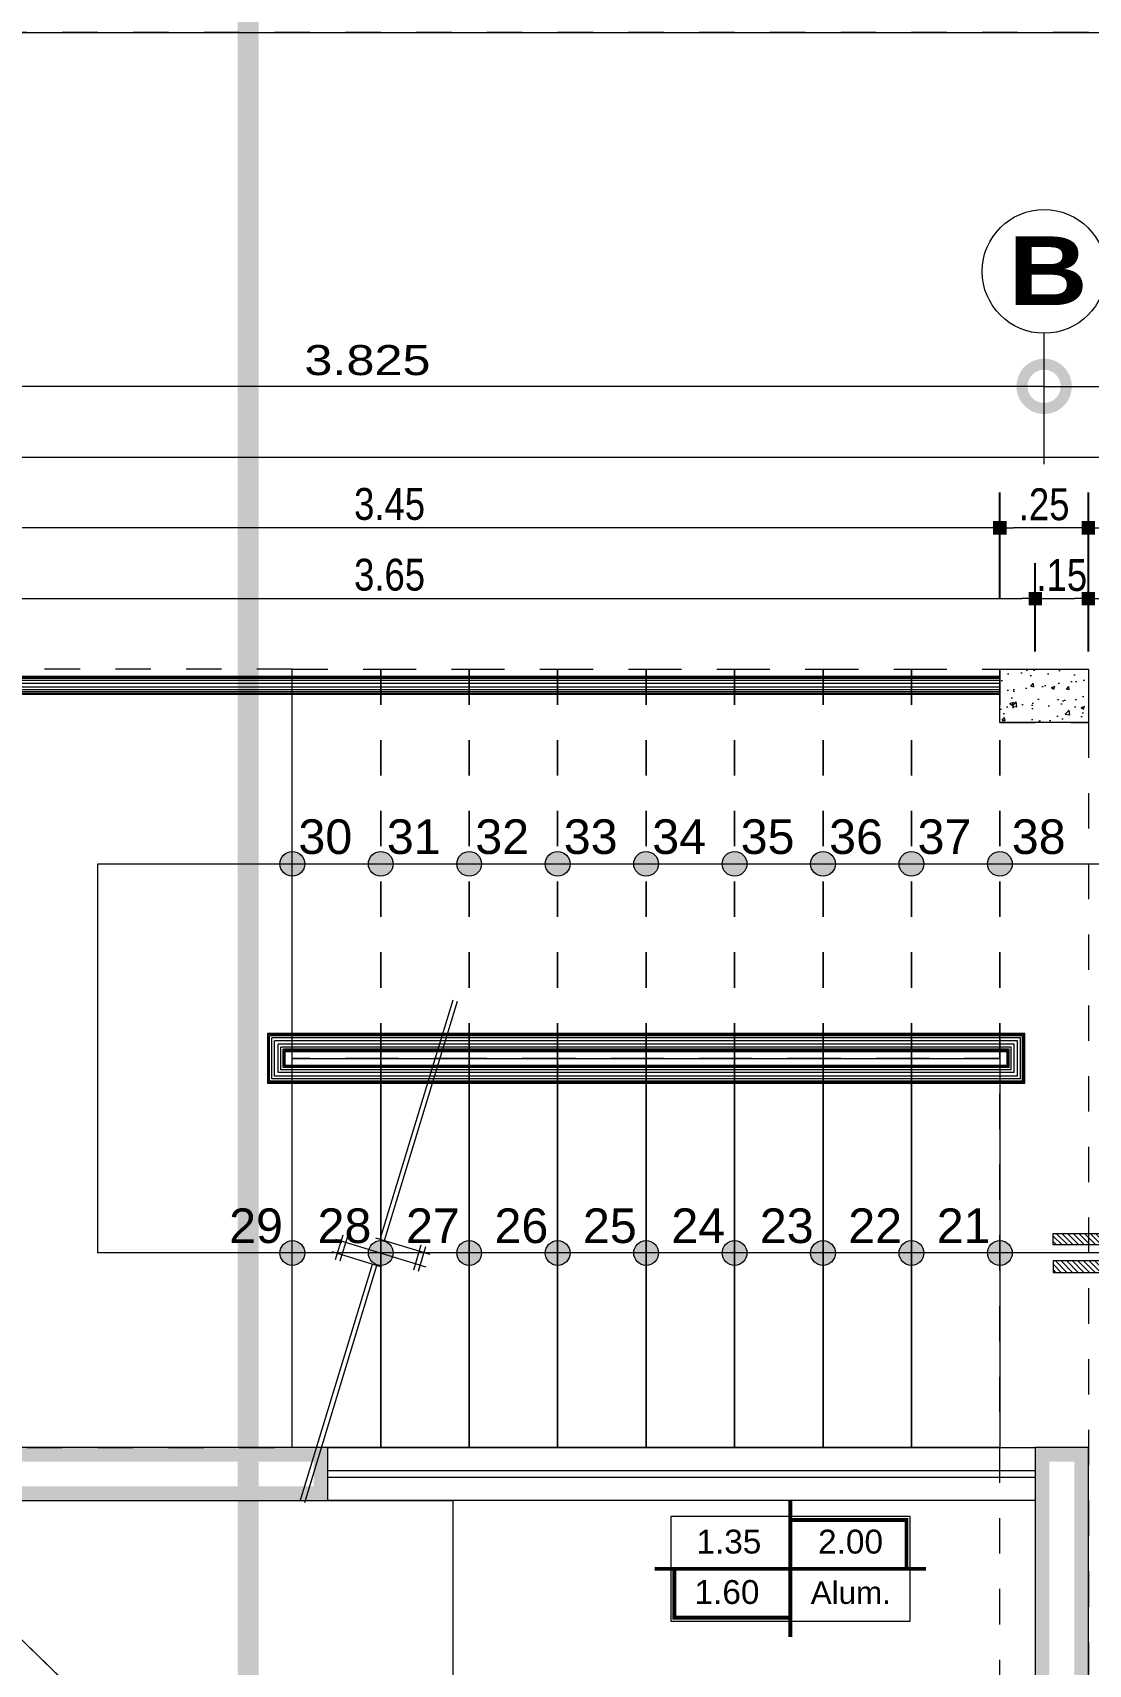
# Model space of a CAD drawing. Header units: millimetres. Extents: x 1555 to 3397, y 790 to 1592.
# Drawn here: x 1671.209 to 1674.193, y 809.22 to 813.833 of the extents above; entities that cross this region are included whole.
import ezdxf
from ezdxf.enums import TextEntityAlignment as Align

# ---------------------------------------------------------------- set-up
doc = ezdxf.new("R2010")
doc.units = ezdxf.units.MM
for name, pattern in [('ACAD_ISO10W100', [18.5, 12, -3, 0.5, -3]), ('DASHDOT', [1, 0.5, -0.25, 0, -0.25]), ('HIDDEN2', [4.7625, 3.175, -1.5875])]:
    doc.linetypes.add(name, pattern=pattern)
doc.layers.get('0').update_dxf_attribs({"lineweight": 5})
doc.layers.get('Defpoints').update_dxf_attribs({"lineweight": 5})
for name, color, linetype, lineweight in [('0-Columna', 253, 'Continuous', 13), ('0-Hach de Muro Alto', 145, 'Continuous', 5), ('0-Muro Alto', 145, 'Continuous', 5), ('02', 2, 'Continuous', 5), ('1 simbolos', 250, 'Continuous', 9), ('BARANDAS', 129, 'Continuous', 9), ('COTA', 250, 'Continuous', 9), ('COTAS', 7, 'Continuous', 9), ('LINIA DE CORTESITOSSS', 24, 'Continuous', 15), ('muebles', 8, 'Continuous', 5), ('MURO ELEV', 7, 'Continuous', 20), ('PASOS', 126, 'Continuous', 5), ('SIMBOLO CORTES', 10, 'DASHDOT', 5), ('TEXTURAS ACHURADOS', 47, 'Continuous', 5), ('VENTANA', 150, 'Continuous', 5)]:
    doc.layers.add(name, color=color, linetype=linetype, lineweight=lineweight)
for name, color, linetype, lineweight, true_color in [('1 numeracion puertas ventanas', 7, 'Continuous', 9, 0x504a45), ('BARANDA DETALLES', 7, 'Continuous', 13, 0x818979), ('ejes', 7, 'DASHDOT', 5, 0x6c7360), ('ESCALERA', 7, 'Continuous', 9, 0xb55e94), ('FLECHA ESCALERA', 7, 'Continuous', 5, 0xd15129), ('PROYECCION DE VIGA', 7, 'HIDDEN2', 9, 0xd4bc9d), ('PROYECCION01', 7, 'HIDDEN2', 9, 0x6c4856), ('TEXTO-PASOS', 7, 'Continuous', 25, 0xb15430)]:
    doc.layers.add(name, color=color, linetype=linetype, lineweight=lineweight, true_color=true_color)
doc.styles.add('A-1', font='swissel.ttf', dxfattribs={"height": 0.075})
doc.styles.add('BLACK', font='', dxfattribs={"height": 0.15})
doc.styles.add('DETALLES', font='techl___.ttf')
doc.styles.add('PEQUEÑO', font='sanss___.ttf', dxfattribs={"height": 0.075})
doc.styles.add('STYLE1-50EJES', font='swissel.ttf', dxfattribs={"width": 1.2, "height": 0.085})
doc.styles.add('TEX-10', font='swissel.ttf', dxfattribs={"height": 0.1})
doc.styles.get('BLACK').set_extended_font_data('Arial Black')
doc.dimstyles.new('50$0', dxfattribs={"dimscale": 0, "dimtxt": 0.09, "dimasz": 0.038, "dimexe": 0.1, "dimexo": 0.05, "dimgap": 0.02, "dimtad": 2, "dimtih": 1, "dimtoh": 1, "dimlfac": -1, "dimzin": 4, "dimdsep": 46, "dimtxsty": 'DETALLES', "dimblk": 'BOXFILLED', "dimcen": 2.5, "dimclrd": 256, "dimclre": 256, "dimclrt": 256, "dimazin": 0, "dimtfac": 1, "dimtmove": 0, "dimatfit": 2, "dimldrblk": 'DOT', "dimfxl": 0.2, "dimfxlon": 1, "dimtolj": 1, "dimtzin": 0, "dimlwd": -1, "dimarcsym": 0})
doc.dimstyles.new('DIM-1-50ejes', dxfattribs={"dimtxt": 0.085, "dimasz": 0.25, "dimexe": 0.15, "dimexo": 0.18, "dimgap": 0.03, "dimtad": 2, "dimtih": 1, "dimtoh": 1, "dimzin": 0, "dimdsep": 46, "dimtxsty": 'STYLE1-50EJES', "dimblk1": 'DOTSMALL', "dimblk2": 'DOTSMALL', "dimsah": 1, "dimcen": 2.75, "dimclrd": 256, "dimclre": 256, "dimclrt": 256, "dimazin": 0, "dimtfac": 1, "dimtix": 1, "dimtmove": 0, "dimatfit": 3, "dimldrblk": 'DOTSMALL', "dimfxl": 1, "dimfxlon": 1, "dimtolj": 1, "dimtzin": 0, "dimlwd": -1, "dimlwe": -1, "dimarcsym": 0})

# ---------------------------------------------------------------- blocks, each defined once
blk = doc.blocks.new('A$C1AD014A1')
at = {"layer": 'muebles'}
for p, q in [((0.3422, 0.8264), (-0.5378, 0.4518)), ((0.3422, 0.8264), (-0.2786, 0.1871)), ((-0.5378, 0.4518), (-0.2786, 0.1871))]:
    blk.add_line(p, q, dxfattribs=at)
for points in [[(-0.5478, 1.1265), (-0.5478, 0.7265), (-0.9278, 0.7265), (-0.9278, 1.1265)], [(0.3622, 1.1265), (0.3622, -0.7777), (-0.5378, -0.7777), (-0.5378, 1.1265)], [(-0.5178, 0.8264), (0.3422, 0.8264), (0.3422, 1.1065), (-0.5178, 1.1065)], [(-0.5378, 0.4518), (-0.2786, 0.1871), (0.3422, 0.8264)]]:
    blk.add_lwpolyline(points, close=True, dxfattribs=at)
blk = doc.blocks.new('_BOXFILLED')
at = {"color": 0, "linetype": 'ByBlock'}
blk.add_line((-0.5, 0), (-1, 0), dxfattribs=at)
blk.add_solid([(-0.5, 0.5), (0.5, 0.5), (-0.5, -0.5), (0.5, -0.5)], dxfattribs=at)
blk = doc.blocks.new('*D313')
at = {"layer": 'COTA', "lineweight": -2, "transparency": 16777216}
for p, q in [((1670.2433, 812.4332), (1670.2433, 812.7332)), ((1679.2433, 812.4332), (1679.2433, 812.7332))]:
    blk.add_line(p, q, dxfattribs=at)
at = {"layer": 'COTA', "transparency": 16777216}
blk.add_line((1670.2813, 812.6332), (1679.2053, 812.6332), dxfattribs=at)
at = {"layer": 'Defpoints', "color": 0, "transparency": 16777216}
for p in [(1679.2433, 812.6332), (1670.2433, 812.0332), (1679.2433, 812.0332)]:
    blk.add_point(p, dxfattribs=at)
at = {"layer": 'COTA', "transparency": 16777216, "xscale": 0.038, "yscale": 0.038, "zscale": 0.038, "rotation": 180}
blk.add_blockref('_BOXFILLED', (1670.2433, 812.6332), dxfattribs=at)
at = {"layer": 'COTA', "transparency": 16777216, "xscale": 0.038, "yscale": 0.038, "zscale": 0.038}
blk.add_blockref('_BOXFILLED', (1679.2433, 812.6332), dxfattribs=at)
at = {"layer": 'COTA', "transparency": 16777216, "insert": (1674.7433, 812.6994), "char_height": 0.09, "attachment_point": 5, "style": 'DETALLES'}
blk.add_mtext('\\A1;9.00', dxfattribs=at)
blk = doc.blocks.new('_Dot')
at = {"layer": '02', "color": 0, "lineweight": -2}
blk.add_line((-0.5, 0), (-1, 0), dxfattribs=at)
at = {"layer": '02', "color": 0, "const_width": 0.5}
blk.add_lwpolyline([(-0.25, 0, 1), (0.25, 0, 1)], format="xyb", close=True, dxfattribs=at)
blk = doc.blocks.new('*D316')
at = {"layer": 'COTA', "lineweight": -2, "transparency": 16777216}
for p, q in [((1673.9433, 812.2332), (1673.9433, 812.5332)), ((1674.1933, 812.2332), (1674.1933, 812.5332))]:
    blk.add_line(p, q, dxfattribs=at)
at = {"layer": 'COTA', "transparency": 16777216}
blk.add_line((1674.1553, 812.4332), (1673.9813, 812.4332), dxfattribs=at)
at = {"layer": 'Defpoints', "color": 0, "transparency": 16777216}
for p in [(1673.9433, 812.4332), (1673.9433, 812.0332), (1674.1933, 812.0332)]:
    blk.add_point(p, dxfattribs=at)
at = {"layer": 'COTA', "transparency": 16777216, "xscale": 0.038, "yscale": 0.038, "zscale": 0.038, "rotation": 180}
blk.add_blockref('_BOXFILLED', (1673.9433, 812.4332), dxfattribs=at)
at = {"layer": 'COTA', "transparency": 16777216, "xscale": 0.038, "yscale": 0.038, "zscale": 0.038}
blk.add_blockref('_BOXFILLED', (1674.1933, 812.4332), dxfattribs=at)
at = {"layer": 'COTA', "transparency": 16777216, "insert": (1674.0683, 812.4992), "char_height": 0.09, "attachment_point": 5, "style": 'DETALLES'}
blk.add_mtext('\\A1;.25', dxfattribs=at)
blk = doc.blocks.new('*D317')
at = {"layer": 'COTA', "lineweight": -2, "transparency": 16777216}
for p, q in [((1670.4933, 812.2332), (1670.4933, 812.5332)), ((1673.9433, 812.2332), (1673.9433, 812.5332))]:
    blk.add_line(p, q, dxfattribs=at)
at = {"layer": 'COTA', "transparency": 16777216}
blk.add_line((1673.9053, 812.4332), (1670.5313, 812.4332), dxfattribs=at)
at = {"layer": 'Defpoints', "color": 0, "transparency": 16777216}
for p in [(1670.4933, 812.4332), (1670.4933, 812.0332), (1673.9433, 812.0332)]:
    blk.add_point(p, dxfattribs=at)
at = {"layer": 'COTA', "transparency": 16777216, "xscale": 0.038, "yscale": 0.038, "zscale": 0.038, "rotation": 180}
blk.add_blockref('_BOXFILLED', (1670.4933, 812.4332), dxfattribs=at)
at = {"layer": 'COTA', "transparency": 16777216, "xscale": 0.038, "yscale": 0.038, "zscale": 0.038}
blk.add_blockref('_BOXFILLED', (1673.9433, 812.4332), dxfattribs=at)
at = {"layer": 'COTA', "transparency": 16777216, "insert": (1672.2183, 812.5002), "char_height": 0.09, "attachment_point": 5, "style": 'DETALLES'}
blk.add_mtext('\\A1;3.45', dxfattribs=at)
blk = doc.blocks.new('_DOTSMALL')
at = {"color": 0, "linetype": 'ByBlock', "const_width": 0.5}
blk.add_lwpolyline([(-0.0625, 0, 1), (0.0625, 0, 1)], format="xyb", close=True, dxfattribs=at)
blk = doc.blocks.new('*D320')
at = {"layer": 'COTAS', "transparency": 16777216}
for p, q in [((1670.2433, 812.2132), (1670.2433, 812.9832)), ((1674.0683, 812.6132), (1674.0683, 812.9832)), ((1674.0683, 812.8332), (1670.2433, 812.8332))]:
    blk.add_line(p, q, dxfattribs=at)
at = {"layer": 'Defpoints', "color": 0, "transparency": 16777216}
for p in [(1670.2433, 812.8332), (1674.0683, 812.4332), (1670.2433, 812.0332)]:
    blk.add_point(p, dxfattribs=at)
at = {"layer": 'COTAS', "transparency": 16777216, "xscale": 0.25, "yscale": 0.25, "zscale": 0.25, "rotation": 180}
blk.add_blockref('_DOTSMALL', (1670.2433, 812.8332), dxfattribs=at)
at = {"layer": 'COTAS', "transparency": 16777216, "xscale": 0.25, "yscale": 0.25, "zscale": 0.25}
blk.add_blockref('_DOTSMALL', (1674.0683, 812.8332), dxfattribs=at)
at = {"layer": 'COTAS', "transparency": 16777216, "insert": (1672.1558, 812.9069), "char_height": 0.085, "attachment_point": 5, "style": 'STYLE1-50EJES'}
blk.add_mtext('\\A1;3.825', dxfattribs=at)
blk = doc.blocks.new('*D321')
at = {"layer": 'COTA', "lineweight": -2, "transparency": 16777216}
for p, q in [((1670.3933, 812.0832), (1670.3933, 812.3332)), ((1674.0433, 812.0832), (1674.0433, 812.3332))]:
    blk.add_line(p, q, dxfattribs=at)
at = {"layer": 'COTA', "transparency": 16777216}
blk.add_line((1670.4313, 812.2332), (1674.0053, 812.2332), dxfattribs=at)
at = {"layer": 'Defpoints', "color": 0, "transparency": 16777216}
for p in [(1674.0433, 812.2332), (1670.3933, 812.0332), (1674.0433, 812.0332)]:
    blk.add_point(p, dxfattribs=at)
at = {"layer": 'COTA', "transparency": 16777216, "xscale": 0.038, "yscale": 0.038, "zscale": 0.038, "rotation": 180}
blk.add_blockref('_BOXFILLED', (1670.3933, 812.2332), dxfattribs=at)
at = {"layer": 'COTA', "transparency": 16777216, "xscale": 0.038, "yscale": 0.038, "zscale": 0.038}
blk.add_blockref('_BOXFILLED', (1674.0433, 812.2332), dxfattribs=at)
at = {"layer": 'COTA', "transparency": 16777216, "insert": (1672.2183, 812.3002), "char_height": 0.09, "attachment_point": 5, "style": 'DETALLES'}
blk.add_mtext('\\A1;3.65', dxfattribs=at)
blk = doc.blocks.new('*D322')
at = {"layer": 'COTA', "lineweight": -2, "transparency": 16777216}
for p, q in [((1674.0433, 812.0832), (1674.0433, 812.3332)), ((1674.1933, 812.0832), (1674.1933, 812.3332))]:
    blk.add_line(p, q, dxfattribs=at)
at = {"layer": 'COTA', "transparency": 16777216}
blk.add_line((1674.0813, 812.2332), (1674.1553, 812.2332), dxfattribs=at)
at = {"layer": 'Defpoints', "color": 0, "transparency": 16777216}
for p in [(1674.1933, 812.2332), (1674.0433, 812.0332), (1674.1933, 812.0332)]:
    blk.add_point(p, dxfattribs=at)
at = {"layer": 'COTA', "transparency": 16777216, "xscale": 0.038, "yscale": 0.038, "zscale": 0.038, "rotation": 180}
blk.add_blockref('_BOXFILLED', (1674.0433, 812.2332), dxfattribs=at)
at = {"layer": 'COTA', "transparency": 16777216, "xscale": 0.038, "yscale": 0.038, "zscale": 0.038}
blk.add_blockref('_BOXFILLED', (1674.1933, 812.2332), dxfattribs=at)
at = {"layer": 'COTA', "transparency": 16777216, "insert": (1674.1183, 812.2992), "char_height": 0.09, "attachment_point": 5, "style": 'DETALLES'}
blk.add_mtext('\\A1;.15', dxfattribs=at)
blk = doc.blocks.new('*D325')
at = {"layer": 'COTA', "lineweight": -2, "transparency": 16777216}
for p, q in [((1674.1933, 812.2332), (1674.1933, 812.5332)), ((1675.2933, 812.2332), (1675.2933, 812.5332))]:
    blk.add_line(p, q, dxfattribs=at)
at = {"layer": 'COTA', "transparency": 16777216}
blk.add_line((1674.2313, 812.4332), (1675.2553, 812.4332), dxfattribs=at)
at = {"layer": 'Defpoints', "color": 0, "transparency": 16777216}
for p in [(1675.2933, 812.4332), (1674.1933, 812.0332), (1675.2933, 812.0332)]:
    blk.add_point(p, dxfattribs=at)
at = {"layer": 'COTA', "transparency": 16777216, "xscale": 0.038, "yscale": 0.038, "zscale": 0.038, "rotation": 180}
blk.add_blockref('_BOXFILLED', (1674.1933, 812.4332), dxfattribs=at)
at = {"layer": 'COTA', "transparency": 16777216, "xscale": 0.038, "yscale": 0.038, "zscale": 0.038}
blk.add_blockref('_BOXFILLED', (1675.2933, 812.4332), dxfattribs=at)
at = {"layer": 'COTA', "transparency": 16777216, "insert": (1674.7433, 812.4991), "char_height": 0.09, "attachment_point": 5, "style": 'DETALLES'}
blk.add_mtext('\\A1;1.10', dxfattribs=at)
blk = doc.blocks.new('*D326')
at = {"layer": 'COTAS', "transparency": 16777216}
for p, q in [((1674.0683, 812.6132), (1674.0683, 812.9832)), ((1675.4183, 812.6132), (1675.4183, 812.9832)), ((1674.0683, 812.8332), (1675.4183, 812.8332))]:
    blk.add_line(p, q, dxfattribs=at)
at = {"layer": 'Defpoints', "color": 0, "transparency": 16777216}
for p in [(1675.4183, 812.8332), (1674.0683, 812.4332), (1675.4183, 812.4332)]:
    blk.add_point(p, dxfattribs=at)
at = {"layer": 'COTAS', "transparency": 16777216, "xscale": 0.25, "yscale": 0.25, "zscale": 0.25, "rotation": 180}
blk.add_blockref('_DOTSMALL', (1674.0683, 812.8332), dxfattribs=at)
at = {"layer": 'COTAS', "transparency": 16777216, "xscale": 0.25, "yscale": 0.25, "zscale": 0.25}
blk.add_blockref('_DOTSMALL', (1675.4183, 812.8332), dxfattribs=at)
at = {"layer": 'COTAS', "transparency": 16777216, "insert": (1674.7433, 812.9068), "char_height": 0.085, "attachment_point": 5, "style": 'STYLE1-50EJES'}
blk.add_mtext('\\A1;1.350', dxfattribs=at)
blk = doc.blocks.new('*D391')
at = {"layer": 'Defpoints', "color": 0, "transparency": 16777216}
for p in [(1675.2933, 812.2332), (1674.1933, 812.0332), (1675.2933, 812.0332)]:
    blk.add_point(p, dxfattribs=at)
at = {"layer": 'MURO ELEV', "lineweight": -2, "transparency": 16777216}
for p, q in [((1674.1933, 812.0832), (1674.1933, 812.3332)), ((1675.2933, 812.0832), (1675.2933, 812.3332))]:
    blk.add_line(p, q, dxfattribs=at)
at = {"layer": 'MURO ELEV', "transparency": 16777216}
blk.add_line((1674.2313, 812.2332), (1675.2553, 812.2332), dxfattribs=at)
at = {"layer": 'MURO ELEV', "transparency": 16777216, "xscale": 0.038, "yscale": 0.038, "zscale": 0.038, "rotation": 180}
blk.add_blockref('_BOXFILLED', (1674.1933, 812.2332), dxfattribs=at)
at = {"layer": 'MURO ELEV', "transparency": 16777216, "xscale": 0.038, "yscale": 0.038, "zscale": 0.038}
blk.add_blockref('_BOXFILLED', (1675.2933, 812.2332), dxfattribs=at)
at = {"layer": 'MURO ELEV', "transparency": 16777216, "insert": (1674.7433, 812.2991), "char_height": 0.09, "attachment_point": 5, "style": 'DETALLES'}
blk.add_mtext('\\A1;1.10', dxfattribs=at)
blk = doc.blocks.new('SC')
for p, q in [((0.0458, 0.1944), (-0.094, 0.2021)), ((0.0473, 0.2203), (-0.0925, 0.2281)), ((-0.0727, -0.046), (-0.0558, 0.2585)), ((-0.0141, -0.2546), (0.0141, 0.2546)), ((-0.0713, -0.0211), (-1.4192, 0.0537)), ((-0.0699, 0.0039), (-1.4178, 0.0786)), ((0.0558, -0.2585), (0.0713, 0.0211)), ((1.4027, -0.1028), (0.0685, -0.0288)), ((1.4041, -0.0779), (0.0699, -0.0039)), ((0.0925, -0.2281), (-0.0473, -0.2203)), ((0.094, -0.2021), (-0.0458, -0.1944))]:
    blk.add_line(p, q)
blk = doc.blocks.new('TipoVentana')
for p, q in [((0, -0.35), (0, 0)), ((-0.4, -0.175), (0.4, -0.175))]:
    blk.add_line(p, q)
blk.add_lwpolyline([(-0.4, -0.35), (0.4, -0.35), (0.4, 0), (-0.4, 0)], close=True)
at = {"style": 'PEQUEÑO'}
for tag, p in [('TIPO', (-0.1961, -0.1305)), ('ANCHO', (-0.2007, -0.2968))]:
    blk.add_attdef(tag, text='', height=0.075, dxfattribs=at).set_placement(p, align=Align.CENTER)
at = {"style": 'PEQUEÑO', "flags": 4}
for tag, p in [('ALFEIZ.', (0.2062, -0.1281)), ('ALTO', (0.1993, -0.2968))]:
    blk.add_attdef(tag, text='', height=0.075, dxfattribs=at).set_placement(p, align=Align.CENTER)

msp = doc.modelspace()

# ---------------------------------------------------------------- hatches: boundary and pattern name
at = {"layer": 'FLECHA ESCALERA'}
h = msp.add_hatch(dxfattribs=at)
h.set_pattern_fill('_USER', color=256, scale=0.01125, angle=495, pattern_type=0)
h.set_pattern_definition([(135, (1663.465567, 885.621576), (-0.0079549513, -0.0079549513), [])])
h.paths.add_polyline_path([(1674.0937, 810.40572), (1674.0937, 810.43805), (1674.41884, 810.43805), (1674.41884, 810.40572)])
h.paths.add_polyline_path([(1674.0937, 810.32839), (1674.0937, 810.36072), (1674.41884, 810.36072), (1674.41884, 810.32839)])
at = {"layer": 'PASOS'}
h = msp.add_hatch(color=256, dxfattribs=at)
h.dxf.hatch_style = 1
h.paths.add_polyline_path([(1671.94335, 811.48322), (1671.97835, 811.48322, -0.4142136), (1671.94335, 811.44822)])
h.paths.add_polyline_path([(1671.90835, 811.48322), (1671.94335, 811.48322), (1671.94335, 811.44822, -0.4142136)])
h.paths.add_polyline_path([(1671.94335, 811.51822), (1671.94335, 811.48322), (1671.90835, 811.48322, -0.4142136)])
h.paths.add_polyline_path([(1671.94335, 811.51822, -0.4142136), (1671.97835, 811.48322), (1671.94335, 811.48322)])
h = msp.add_hatch(color=256, dxfattribs=at)
h.dxf.hatch_style = 1
h.paths.add_polyline_path([(1672.19335, 811.48322), (1672.22835, 811.48322, -0.4142136), (1672.19335, 811.44822)])
h.paths.add_polyline_path([(1672.15835, 811.48322), (1672.19335, 811.48322), (1672.19335, 811.44822, -0.4142136)])
h.paths.add_polyline_path([(1672.19335, 811.51822), (1672.19335, 811.48322), (1672.15835, 811.48322, -0.4142136)])
h.paths.add_polyline_path([(1672.19335, 811.51822, -0.4142136), (1672.22835, 811.48322), (1672.19335, 811.48322)])
h = msp.add_hatch(color=256, dxfattribs=at)
h.dxf.hatch_style = 1
h.paths.add_polyline_path([(1672.44335, 811.48322), (1672.47835, 811.48322, -0.4142136), (1672.44335, 811.44822)])
h.paths.add_polyline_path([(1672.40835, 811.48322), (1672.44335, 811.48322), (1672.44335, 811.44822, -0.4142136)])
h.paths.add_polyline_path([(1672.44335, 811.51822), (1672.44335, 811.48322), (1672.40835, 811.48322, -0.4142136)])
h.paths.add_polyline_path([(1672.44335, 811.51822, -0.4142136), (1672.47835, 811.48322), (1672.44335, 811.48322)])
h = msp.add_hatch(color=256, dxfattribs=at)
h.dxf.hatch_style = 1
h.paths.add_polyline_path([(1672.69335, 811.48322), (1672.72835, 811.48322, -0.4142136), (1672.69335, 811.44822)])
h.paths.add_polyline_path([(1672.65835, 811.48322), (1672.69335, 811.48322), (1672.69335, 811.44822, -0.4142136)])
h.paths.add_polyline_path([(1672.69335, 811.51822), (1672.69335, 811.48322), (1672.65835, 811.48322, -0.4142136)])
h.paths.add_polyline_path([(1672.69335, 811.51822, -0.4142136), (1672.72835, 811.48322), (1672.69335, 811.48322)])
h = msp.add_hatch(color=256, dxfattribs=at)
h.dxf.hatch_style = 1
h.paths.add_polyline_path([(1672.94335, 811.48322), (1672.97835, 811.48322, -0.4142136), (1672.94335, 811.44822)])
h.paths.add_polyline_path([(1672.90835, 811.48322), (1672.94335, 811.48322), (1672.94335, 811.44822, -0.4142136)])
h.paths.add_polyline_path([(1672.94335, 811.51822), (1672.94335, 811.48322), (1672.90835, 811.48322, -0.4142136)])
h.paths.add_polyline_path([(1672.94335, 811.51822, -0.4142136), (1672.97835, 811.48322), (1672.94335, 811.48322)])
h = msp.add_hatch(color=256, dxfattribs=at)
h.dxf.hatch_style = 1
h.paths.add_polyline_path([(1673.19335, 811.48322), (1673.22835, 811.48322, -0.4142136), (1673.19335, 811.44822)])
h.paths.add_polyline_path([(1673.15835, 811.48322), (1673.19335, 811.48322), (1673.19335, 811.44822, -0.4142136)])
h.paths.add_polyline_path([(1673.19335, 811.51822), (1673.19335, 811.48322), (1673.15835, 811.48322, -0.4142136)])
h.paths.add_polyline_path([(1673.19335, 811.51822, -0.4142136), (1673.22835, 811.48322), (1673.19335, 811.48322)])
h = msp.add_hatch(color=256, dxfattribs=at)
h.dxf.hatch_style = 1
h.paths.add_polyline_path([(1673.44335, 811.48322), (1673.47835, 811.48322, -0.4142136), (1673.44335, 811.44822)])
h.paths.add_polyline_path([(1673.40835, 811.48322), (1673.44335, 811.48322), (1673.44335, 811.44822, -0.4142136)])
h.paths.add_polyline_path([(1673.44335, 811.51822), (1673.44335, 811.48322), (1673.40835, 811.48322, -0.4142136)])
h.paths.add_polyline_path([(1673.44335, 811.51822, -0.4142136), (1673.47835, 811.48322), (1673.44335, 811.48322)])
h = msp.add_hatch(color=256, dxfattribs=at)
h.dxf.hatch_style = 1
h.paths.add_polyline_path([(1673.69335, 811.48322), (1673.72835, 811.48322, -0.4142136), (1673.69335, 811.44822)])
h.paths.add_polyline_path([(1673.65835, 811.48322), (1673.69335, 811.48322), (1673.69335, 811.44822, -0.4142136)])
h.paths.add_polyline_path([(1673.69335, 811.51822), (1673.69335, 811.48322), (1673.65835, 811.48322, -0.4142136)])
h.paths.add_polyline_path([(1673.69335, 811.51822, -0.4142136), (1673.72835, 811.48322), (1673.69335, 811.48322)])
h = msp.add_hatch(color=256, dxfattribs=at)
h.dxf.hatch_style = 1
h.paths.add_polyline_path([(1673.94335, 811.48322), (1673.97835, 811.48322, -0.4142136), (1673.94335, 811.44822)])
h.paths.add_polyline_path([(1673.90835, 811.48322), (1673.94335, 811.48322), (1673.94335, 811.44822, -0.4142136)])
h.paths.add_polyline_path([(1673.94335, 811.51822), (1673.94335, 811.48322), (1673.90835, 811.48322, -0.4142136)])
h.paths.add_polyline_path([(1673.94335, 811.51822, -0.4142136), (1673.97835, 811.48322), (1673.94335, 811.48322)])
h = msp.add_hatch(color=256, dxfattribs=at)
h.dxf.hatch_style = 1
h.paths.add_polyline_path([(1671.94335, 810.38322), (1671.97835, 810.38322, -0.4142136), (1671.94335, 810.34822)])
h.paths.add_polyline_path([(1671.90835, 810.38322), (1671.94335, 810.38322), (1671.94335, 810.34822, -0.4142136)])
h.paths.add_polyline_path([(1671.94335, 810.41822), (1671.94335, 810.38322), (1671.90835, 810.38322, -0.4142136)])
h.paths.add_polyline_path([(1671.94335, 810.41822, -0.4142136), (1671.97835, 810.38322), (1671.94335, 810.38322)])
h = msp.add_hatch(color=256, dxfattribs=at)
h.dxf.hatch_style = 1
h.paths.add_polyline_path([(1672.19335, 810.38322), (1672.22835, 810.38322, -0.4142136), (1672.19335, 810.34822)])
h.paths.add_polyline_path([(1672.15835, 810.38322), (1672.19335, 810.38322), (1672.19335, 810.34822, -0.4142136)])
h.paths.add_polyline_path([(1672.19335, 810.41822), (1672.19335, 810.38322), (1672.15835, 810.38322, -0.4142136)])
h.paths.add_polyline_path([(1672.19335, 810.41822, -0.4142136), (1672.22835, 810.38322), (1672.19335, 810.38322)])
h = msp.add_hatch(color=256, dxfattribs=at)
h.dxf.hatch_style = 1
h.paths.add_polyline_path([(1672.44335, 810.38322), (1672.47835, 810.38322, -0.4142136), (1672.44335, 810.34822)])
h.paths.add_polyline_path([(1672.40835, 810.38322), (1672.44335, 810.38322), (1672.44335, 810.34822, -0.4142136)])
h.paths.add_polyline_path([(1672.44335, 810.41822), (1672.44335, 810.38322), (1672.40835, 810.38322, -0.4142136)])
h.paths.add_polyline_path([(1672.44335, 810.41822, -0.4142136), (1672.47835, 810.38322), (1672.44335, 810.38322)])
h = msp.add_hatch(color=256, dxfattribs=at)
h.dxf.hatch_style = 1
h.paths.add_polyline_path([(1672.69335, 810.38322), (1672.72835, 810.38322, -0.4142136), (1672.69335, 810.34822)])
h.paths.add_polyline_path([(1672.65835, 810.38322), (1672.69335, 810.38322), (1672.69335, 810.34822, -0.4142136)])
h.paths.add_polyline_path([(1672.69335, 810.41822), (1672.69335, 810.38322), (1672.65835, 810.38322, -0.4142136)])
h.paths.add_polyline_path([(1672.69335, 810.41822, -0.4142136), (1672.72835, 810.38322), (1672.69335, 810.38322)])
h = msp.add_hatch(color=256, dxfattribs=at)
h.dxf.hatch_style = 1
h.paths.add_polyline_path([(1672.94335, 810.38322), (1672.97835, 810.38322, -0.4142136), (1672.94335, 810.34822)])
h.paths.add_polyline_path([(1672.90835, 810.38322), (1672.94335, 810.38322), (1672.94335, 810.34822, -0.4142136)])
h.paths.add_polyline_path([(1672.94335, 810.41822), (1672.94335, 810.38322), (1672.90835, 810.38322, -0.4142136)])
h.paths.add_polyline_path([(1672.94335, 810.41822, -0.4142136), (1672.97835, 810.38322), (1672.94335, 810.38322)])
h = msp.add_hatch(color=256, dxfattribs=at)
h.dxf.hatch_style = 1
h.paths.add_polyline_path([(1673.19335, 810.38322), (1673.22835, 810.38322, -0.4142136), (1673.19335, 810.34822)])
h.paths.add_polyline_path([(1673.15835, 810.38322), (1673.19335, 810.38322), (1673.19335, 810.34822, -0.4142136)])
h.paths.add_polyline_path([(1673.19335, 810.41822), (1673.19335, 810.38322), (1673.15835, 810.38322, -0.4142136)])
h.paths.add_polyline_path([(1673.19335, 810.41822, -0.4142136), (1673.22835, 810.38322), (1673.19335, 810.38322)])
h = msp.add_hatch(color=256, dxfattribs=at)
h.dxf.hatch_style = 1
h.paths.add_polyline_path([(1673.44335, 810.38322), (1673.47835, 810.38322, -0.4142136), (1673.44335, 810.34822)])
h.paths.add_polyline_path([(1673.40835, 810.38322), (1673.44335, 810.38322), (1673.44335, 810.34822, -0.4142136)])
h.paths.add_polyline_path([(1673.44335, 810.41822), (1673.44335, 810.38322), (1673.40835, 810.38322, -0.4142136)])
h.paths.add_polyline_path([(1673.44335, 810.41822, -0.4142136), (1673.47835, 810.38322), (1673.44335, 810.38322)])
h = msp.add_hatch(color=256, dxfattribs=at)
h.dxf.hatch_style = 1
h.paths.add_polyline_path([(1673.69335, 810.38322), (1673.72835, 810.38322, -0.4142136), (1673.69335, 810.34822)])
h.paths.add_polyline_path([(1673.65835, 810.38322), (1673.69335, 810.38322), (1673.69335, 810.34822, -0.4142136)])
h.paths.add_polyline_path([(1673.69335, 810.41822), (1673.69335, 810.38322), (1673.65835, 810.38322, -0.4142136)])
h.paths.add_polyline_path([(1673.69335, 810.41822, -0.4142136), (1673.72835, 810.38322), (1673.69335, 810.38322)])
h = msp.add_hatch(color=256, dxfattribs=at)
h.dxf.hatch_style = 1
h.paths.add_polyline_path([(1673.94335, 810.38322), (1673.97835, 810.38322, -0.4142136), (1673.94335, 810.34822)])
h.paths.add_polyline_path([(1673.90835, 810.38322), (1673.94335, 810.38322), (1673.94335, 810.34822, -0.4142136)])
h.paths.add_polyline_path([(1673.94335, 810.41822), (1673.94335, 810.38322), (1673.90835, 810.38322, -0.4142136)])
h.paths.add_polyline_path([(1673.94335, 810.41822, -0.4142136), (1673.97835, 810.38322), (1673.94335, 810.38322)])
at = {"layer": 'TEXTURAS ACHURADOS'}
h = msp.add_hatch(dxfattribs=at)
h.set_pattern_fill('CONCRET3', color=256, scale=0.014, angle=360, pattern_type=2)
h.set_pattern_definition([(50, (1743.81896, 761.432205), (0.100416426, -0.0087853), [0.0105, -0.1155]), (355, (1743.81896, 761.43221), (-0.01942519, 0.1053069), [0.0084, -0.0924]), (100.4514, (1743.82733, 761.43147), (0.08099131, 0.09652154), [0.00892363, -0.0981599]), (46.1842, (1743.81896, 761.4602), (0.14941375, -0.02317266), [0.01575, -0.17325]), (96.6356, (1743.83141, 761.45827), (0.13085278, 0.1363765), [0.01338544, -0.14723982]), (351.1842, (1743.81896, 761.4602), (0.13085267, 0.1363766), [0.0126, -0.1386]), (21, (1743.83296, 761.453205), (0.08356699, -0.056366645), [0.0105, -0.1155]), (326, (1743.83296, 761.45321), (0.03406415, 0.10152101), [0.0084, -0.0924]), (71.4514, (1743.83993, 761.44851), (0.11763117, 0.04515427), [0.00892363, -0.0981599]), (37.5, (1743.818963, 761.432205), (0.00170238, 0.04660514), [0, -0.09128, 0, -0.0938, 0, -0.09275]), (7.5, (1743.818963, 761.432205), (0.036829735, 0.05521764), [0, -0.05348, 0, -0.08918, 0, -0.03535]), (327.5, (1743.787743, 761.432205), (0.074735141, -0.003157682), [0, -0.035, 0, -0.1092, 0, -0.1449]), (317.5, (1743.77374, 761.432205), (0.081646064, 0.0140147), [0, -0.0455, 0, -0.07252, 0, -0.1029])])
h.paths.add_polyline_path([(1673.94335, 811.88322), (1674.19335, 811.88322), (1674.19335, 812.03322), (1673.94335, 812.03322)])

# ---------------------------------------------------------------- linework, layer by layer
at = {"layer": '0-Columna'}
msp.add_lwpolyline([(1674.19335, 812.03322), (1674.19335, 811.88322), (1673.94335, 811.88322), (1673.94335, 812.03322)], close=True, dxfattribs=at)
at = {"layer": '0-Hach de Muro Alto', "const_width": 0.04}
for points in [[(1670.37335, 811.76322), (1670.26335, 811.76322), (1670.26335, 808.85322), (1670.37335, 808.85322), (1670.37335, 809.70322), (1672.02335, 809.70322), (1672.02335, 809.81322), (1670.37335, 809.81322)], [(1674.17335, 809.81322), (1674.06335, 809.81322), (1674.06335, 808.85322), (1674.17335, 808.85322)]]:
    msp.add_lwpolyline(points, close=True, dxfattribs=at)
at = {"layer": '0-Muro Alto'}
for p, q in [((1672.07496, 811.00322), (1671.9633, 811.00322)), ((1672.07496, 810.86322), (1671.9633, 810.86322))]:
    msp.add_line(p, q, dxfattribs=at)
for points in [[(1670.24335, 813.83322), (1679.24335, 813.83322), (1679.24335, 817.63322), (1670.24335, 817.63322)], [(1670.39335, 811.78322), (1670.24335, 811.78322), (1670.24335, 808.83322), (1670.39335, 808.83322), (1670.39335, 809.68322), (1672.04335, 809.68322), (1672.04335, 809.83322), (1670.39335, 809.83322)], [(1672.04335, 809.83322), (1674.04335, 809.83322), (1674.04335, 809.68322), (1672.04335, 809.68322)], [(1674.19335, 809.83322), (1674.04335, 809.83322), (1674.04335, 809.83322), (1674.04335, 808.83322), (1674.19335, 808.83322)]]:
    msp.add_lwpolyline(points, close=True, dxfattribs=at)
at = {"layer": '1 numeracion puertas ventanas', "linetype": 'Continuous', "const_width": 0.0108}
for points in [[(1673.35116, 809.29731), (1673.35116, 809.68322)], [(1673.35116, 809.62822), (1673.67934, 809.62822), (1673.67934, 809.49027)], [(1672.96798, 809.49029), (1673.73434, 809.49027)], [(1673.35116, 809.35231), (1673.02298, 809.35231), (1673.02298, 809.49029)]]:
    msp.add_lwpolyline(points, dxfattribs=at)
at = {"layer": 'BARANDA DETALLES'}
for p, q in [((1673.94335, 812.01122), (1670.49335, 812.01122)), ((1673.94335, 812.00722), (1670.49335, 812.00722)), ((1673.94335, 812.00122), (1670.49335, 812.00122)), ((1673.94335, 811.99322), (1670.49335, 811.99322)), ((1673.94335, 811.98322), (1670.49335, 811.98322)), ((1673.94335, 811.97522), (1670.49335, 811.97522)), ((1673.94335, 811.96922), (1670.49335, 811.96922)), ((1673.94335, 811.96522), (1670.49335, 811.96522)), ((1674.01135, 811.00122), (1671.87535, 811.00122)), ((1671.87535, 810.86522), (1671.87535, 811.00122)), ((1674.00735, 810.99722), (1671.87935, 810.99722)), ((1671.87935, 810.86922), (1671.87935, 810.99722)), ((1674.00135, 810.99122), (1671.88535, 810.99122)), ((1671.88535, 810.87522), (1671.88535, 810.99122)), ((1674.00135, 810.87522), (1674.00135, 810.99122)), ((1674.00735, 810.86922), (1674.00735, 810.99722)), ((1674.01135, 810.86522), (1674.01135, 811.00122)), ((1673.99335, 810.98322), (1671.89335, 810.98322)), ((1671.89335, 810.88322), (1671.89335, 810.98322)), ((1673.98335, 810.97322), (1671.90335, 810.97322)), ((1671.90335, 810.89322), (1671.90335, 810.97322)), ((1673.97535, 810.96522), (1671.91135, 810.96522)), ((1671.91135, 810.90122), (1671.91135, 810.96522)), ((1673.96935, 810.95922), (1671.91735, 810.95922)), ((1671.91735, 810.90722), (1671.91735, 810.95922)), ((1673.96535, 810.95522), (1671.92135, 810.95522)), ((1671.92135, 810.91122), (1671.92135, 810.95522)), ((1673.96535, 810.91122), (1673.96535, 810.95522)), ((1673.96935, 810.90722), (1673.96935, 810.95922)), ((1673.97535, 810.90122), (1673.97535, 810.96522)), ((1673.98335, 810.89322), (1673.98335, 810.97322)), ((1673.99335, 810.88322), (1673.99335, 810.98322)), ((1673.98335, 810.89322), (1671.90335, 810.89322)), ((1673.97535, 810.90122), (1671.91135, 810.90122)), ((1673.96935, 810.90722), (1671.91735, 810.90722)), ((1673.96535, 810.91122), (1671.92135, 810.91122)), ((1671.87535, 810.86922), (1671.87335, 810.86922)), ((1674.01135, 810.86522), (1671.87535, 810.86522)), ((1674.00735, 810.86922), (1671.87935, 810.86922)), ((1674.00135, 810.87522), (1671.88535, 810.87522)), ((1673.99335, 810.88322), (1671.89335, 810.88322)), ((1674.01135, 810.86922), (1674.01335, 810.86922))]:
    msp.add_line(p, q, dxfattribs=at)
at = {"layer": 'BARANDAS'}
msp.add_lwpolyline([(1670.49335, 811.96322), (1673.94335, 811.96322), (1673.94335, 812.01322), (1670.49335, 812.01322)], close=True, dxfattribs=at)
for points in [[(1674.01335, 810.86322), (1674.01335, 811.00322), (1671.87335, 811.00322), (1671.87335, 810.86322), (1674.01335, 810.86322)], [(1673.96335, 810.91322), (1671.92335, 810.91322), (1671.92335, 810.95322), (1673.96335, 810.95322), (1673.96335, 810.91322)]]:
    msp.add_lwpolyline(points, dxfattribs=at)
at = {"layer": 'ejes', "color": 8, "linetype": 'Continuous', "lineweight": 0}
msp.add_circle((1674.06835, 813.15818), 0.175, dxfattribs=at)
at = {"layer": 'ESCALERA', "linetype": 'HIDDEN2', "ltscale": 0.03}
for points in [[(1671.94335, 812.03322), (1670.49335, 812.03322), (1670.49335, 811.78322), (1670.39335, 811.78322), (1670.39335, 809.83322), (1671.94335, 809.83322)], [(1671.94335, 812.03322), (1672.19335, 812.03322), (1672.19335, 810.93322), (1671.94335, 810.93322)], [(1672.19335, 812.03322), (1672.44335, 812.03322), (1672.44335, 810.93322), (1672.19335, 810.93322)], [(1672.44335, 812.03322), (1672.69335, 812.03322), (1672.69335, 810.93322), (1672.44335, 810.93322)], [(1672.69335, 812.03322), (1672.94335, 812.03322), (1672.94335, 810.93322), (1672.69335, 810.93322)], [(1672.94335, 812.03322), (1673.19335, 812.03322), (1673.19335, 810.93322), (1672.94335, 810.93322)], [(1673.19335, 812.03322), (1673.44335, 812.03322), (1673.44335, 810.93322), (1673.19335, 810.93322)], [(1673.44335, 812.03322), (1673.69335, 812.03322), (1673.69335, 810.93322), (1673.44335, 810.93322)], [(1673.69335, 812.03322), (1673.94335, 812.03322), (1673.94335, 810.93322), (1673.69335, 810.93322)]]:
    msp.add_lwpolyline(points, close=True, dxfattribs=at)
at = {"layer": 'ESCALERA'}
for points in [[(1671.94335, 810.93322), (1672.19335, 810.93322), (1672.19335, 809.83322), (1671.94335, 809.83322)], [(1672.19335, 810.93322), (1672.44335, 810.93322), (1672.44335, 809.83322), (1672.19335, 809.83322)], [(1672.44335, 810.93322), (1672.69335, 810.93322), (1672.69335, 809.83322), (1672.44335, 809.83322)], [(1672.69335, 810.93322), (1672.94335, 810.93322), (1672.94335, 809.83322), (1672.69335, 809.83322)], [(1672.94335, 810.93322), (1673.19335, 810.93322), (1673.19335, 809.83322), (1672.94335, 809.83322)], [(1673.19335, 810.93322), (1673.44335, 810.93322), (1673.44335, 809.83322), (1673.19335, 809.83322)], [(1673.44335, 810.93322), (1673.69335, 810.93322), (1673.69335, 809.83322), (1673.44335, 809.83322)], [(1673.69335, 810.93322), (1673.94335, 810.93322), (1673.94335, 809.83322), (1673.69335, 809.83322)]]:
    msp.add_lwpolyline(points, close=True, dxfattribs=at)
at = {"layer": 'FLECHA ESCALERA'}
msp.add_lwpolyline([(1674.34444, 810.38322), (1671.39335, 810.38322), (1671.39335, 811.48322), (1674.76614, 811.48322), (1674.76614, 811.48322)], dxfattribs=at)
at = {"layer": 'FLECHA ESCALERA', "ltscale": 0.5}
for points in [[(1674.0937, 810.40572), (1674.0937, 810.43805), (1674.41884, 810.43805), (1674.41884, 810.40572)], [(1674.0937, 810.36072), (1674.0937, 810.32839), (1674.41884, 810.32839), (1674.41884, 810.36072)]]:
    msp.add_lwpolyline(points, close=True, dxfattribs=at)
at = {"layer": 'PASOS', "ltscale": 0.5}
for centre in [(1671.94335, 811.48322), (1672.19335, 811.48322), (1672.44335, 811.48322), (1672.69335, 811.48322), (1672.94335, 811.48322), (1673.19335, 811.48322), (1673.44335, 811.48322), (1673.69335, 811.48322), (1673.94335, 811.48322), (1671.94335, 810.38322), (1672.19335, 810.38322), (1672.44335, 810.38322), (1672.69335, 810.38322), (1672.94335, 810.38322), (1673.19335, 810.38322), (1673.44335, 810.38322), (1673.69335, 810.38322), (1673.94335, 810.38322)]:
    msp.add_circle(centre, 0.035, dxfattribs=at)
at = {"layer": 'PROYECCION DE VIGA', "linetype": 'HIDDEN2', "ltscale": 0.03}
msp.add_lwpolyline([(1673.94335, 811.88322), (1674.19335, 811.88322), (1674.19335, 800.33322), (1673.94335, 800.33322)], close=True, dxfattribs=at)
at = {"layer": 'PROYECCION01', "linetype": 'HIDDEN2', "ltscale": 0.03}
msp.add_lwpolyline([(1670.49335, 814.08322), (1678.99335, 814.08322), (1678.99335, 813.83322), (1670.49335, 813.83322)], close=True, dxfattribs=at)
at = {"layer": 'SIMBOLO CORTES', "linetype": 'ACAD_ISO10W100', "ltscale": 0.07, "const_width": 0.05972}
msp.add_lwpolyline([(1671.31835, 819.37395), (1671.81835, 819.37395), (1671.81835, 799.03325), (1671.31835, 799.03325)], dxfattribs=at)
at = {"layer": 'VENTANA'}
msp.add_lwpolyline([(1672.04335, 809.76822), (1674.04335, 809.76822), (1674.04335, 809.74822), (1672.04335, 809.74822)], close=True, dxfattribs=at)

# ---------------------------------------------------------------- block references
at = {"layer": '1 simbolos', "linetype": 'Continuous'}
ref = msp.add_blockref('TipoVentana', (1673.35116, 809.34231), dxfattribs=dict(at, xscale=0.8454515097599824, yscale=0.8454515097599824, zscale=0.8454515097599824, rotation=180))
ref.add_attrib('ALFEIZ.', '1.60', dxfattribs={"layer": '0', "height": 0.0675, "style": 'TEX-10', "flags": 4}).set_placement((1673.17202, 809.3909), align=Align.CENTER)
ref.add_attrib('TIPO', 'Alum.', dxfattribs={"layer": '0', "height": 0.063409, "style": 'PEQUEÑO'}).set_placement((1673.52191, 809.39111), align=Align.CENTER)
ref.add_attrib('ANCHO', '2.00', dxfattribs={"layer": '0', "height": 0.0675, "style": 'TEX-10'}).set_placement((1673.52121, 809.53338), align=Align.CENTER)
ref.add_attrib('ALTO', '1.35', dxfattribs={"layer": '0', "height": 0.0675, "style": 'TEX-10', "flags": 4}).set_placement((1673.17728, 809.53347), align=Align.CENTER)
at = {"layer": 'LINIA DE CORTESITOSSS', "ltscale": 0.5, "xscale": 0.5242756355256347, "yscale": 0.5242756355256347, "zscale": 0.5242756355256347, "rotation": 256.2355279841658}
msp.add_blockref('SC', (1672.19335, 810.38322), dxfattribs=at)
at = {"layer": 'muebles', "color": 5, "lineweight": 5, "rotation": 90}
msp.add_blockref('A$C1AD014A1', (1671.61982, 809.32104), dxfattribs=at)

# ---------------------------------------------------------------- texts
at = {"layer": 'ejes', "linetype": 'Continuous', "lineweight": 0, "style": 'BLACK'}
msp.add_text('B', height=0.19424, dxfattribs=at).set_placement((1673.96714, 813.06284))
at = {"layer": 'TEXTO-PASOS', "style": 'A-1'}
for s, p in [('30', (1671.96071, 811.51126)), ('31', (1672.21071, 811.51126)), ('32', (1672.46071, 811.51126)), ('33', (1672.71071, 811.51126)), ('34', (1672.96071, 811.51126)), ('35', (1673.21071, 811.51126)), ('36', (1673.46071, 811.51126)), ('37', (1673.71071, 811.51126)), ('38', (1673.97697, 811.51126)), ('29', (1671.76481, 810.41126)), ('28', (1672.01481, 810.41126)), ('27', (1672.26481, 810.41126)), ('26', (1672.51481, 810.41126)), ('25', (1672.76481, 810.41126)), ('24', (1673.01481, 810.41126)), ('23', (1673.26481, 810.41126)), ('22', (1673.51481, 810.41126)), ('21', (1673.76481, 810.41126))]:
    msp.add_text(s, height=0.097851, dxfattribs=at).set_placement(p)

# ---------------------------------------------------------------- dimensions: what is measured, and where the dimension line sits
at = {"layer": 'COTA'}
dim = msp.add_linear_dim(base=(1679.24335, 812.63318), p1=(1670.24335, 812.03322), p2=(1679.24335, 812.03322), dimstyle='50$0', override={"dimscale": 1}, dxfattribs=at)
dim.commit()
dim.dimension.update_dxf_attribs({"geometry": '*D313', "text_midpoint": (1674.74335, 812.69937)})
for base, p1, p2, picture, middle in [((1670.49335, 812.43318), (1673.94335, 812.03322), (1670.49335, 812.03322), '*D317', (1672.21835, 812.50016)), ((1673.94335, 812.43318), (1674.19335, 812.03322), (1673.94335, 812.03322), '*D316', (1674.06835, 812.49917)), ((1675.29335, 812.43318), (1674.19335, 812.03322), (1675.29335, 812.03322), '*D325', (1674.74335, 812.49911)), ((1674.04335, 812.23318), (1670.39335, 812.03322), (1674.04335, 812.03322), '*D321', (1672.21835, 812.30016))]:
    dim = msp.add_linear_dim(base=base, p1=p1, p2=p2, angle=180, dimstyle='50$0', override={"dimscale": 1, "dimtmove": 1}, dxfattribs=at)
    dim.commit()
    dim.dimension.update_dxf_attribs({"geometry": picture, "text_midpoint": middle})
dim = msp.add_linear_dim(base=(1674.19335, 812.23318), p1=(1674.04335, 812.03322), p2=(1674.19335, 812.03322), angle=180, dimstyle='50$0', override={"dimscale": 1, "dimtmove": 1}, dxfattribs=at)
dim.commit()
dim.dimension.update_dxf_attribs({"geometry": '*D322', "text_midpoint": (1674.11835, 812.23318), "dimtype": 160})
at = {"layer": 'COTAS'}
for base, p2, picture, middle in [((1670.24335, 812.83318), (1670.24335, 812.03322), '*D320', (1672.15585, 812.90686)), ((1675.41835, 812.83318), (1675.41835, 812.43318), '*D326', (1674.74335, 812.90681))]:
    dim = msp.add_linear_dim(base=base, p1=(1674.06835, 812.43318), p2=p2, dimstyle='DIM-1-50ejes', override={"dimdec": 3, "dimtmove": 1}, dxfattribs=at)
    dim.commit()
    dim.dimension.update_dxf_attribs({"geometry": picture, "text_midpoint": middle})
at = {"layer": 'MURO ELEV'}
dim = msp.add_linear_dim(base=(1675.29335, 812.23318), p1=(1674.19335, 812.03322), p2=(1675.29335, 812.03322), angle=180, dimstyle='50$0', override={"dimscale": 1, "dimtmove": 1}, dxfattribs=at)
dim.commit()
dim.dimension.update_dxf_attribs({"geometry": '*D391', "text_midpoint": (1674.74335, 812.29911)})

doc.saveas('drawing.dxf')
